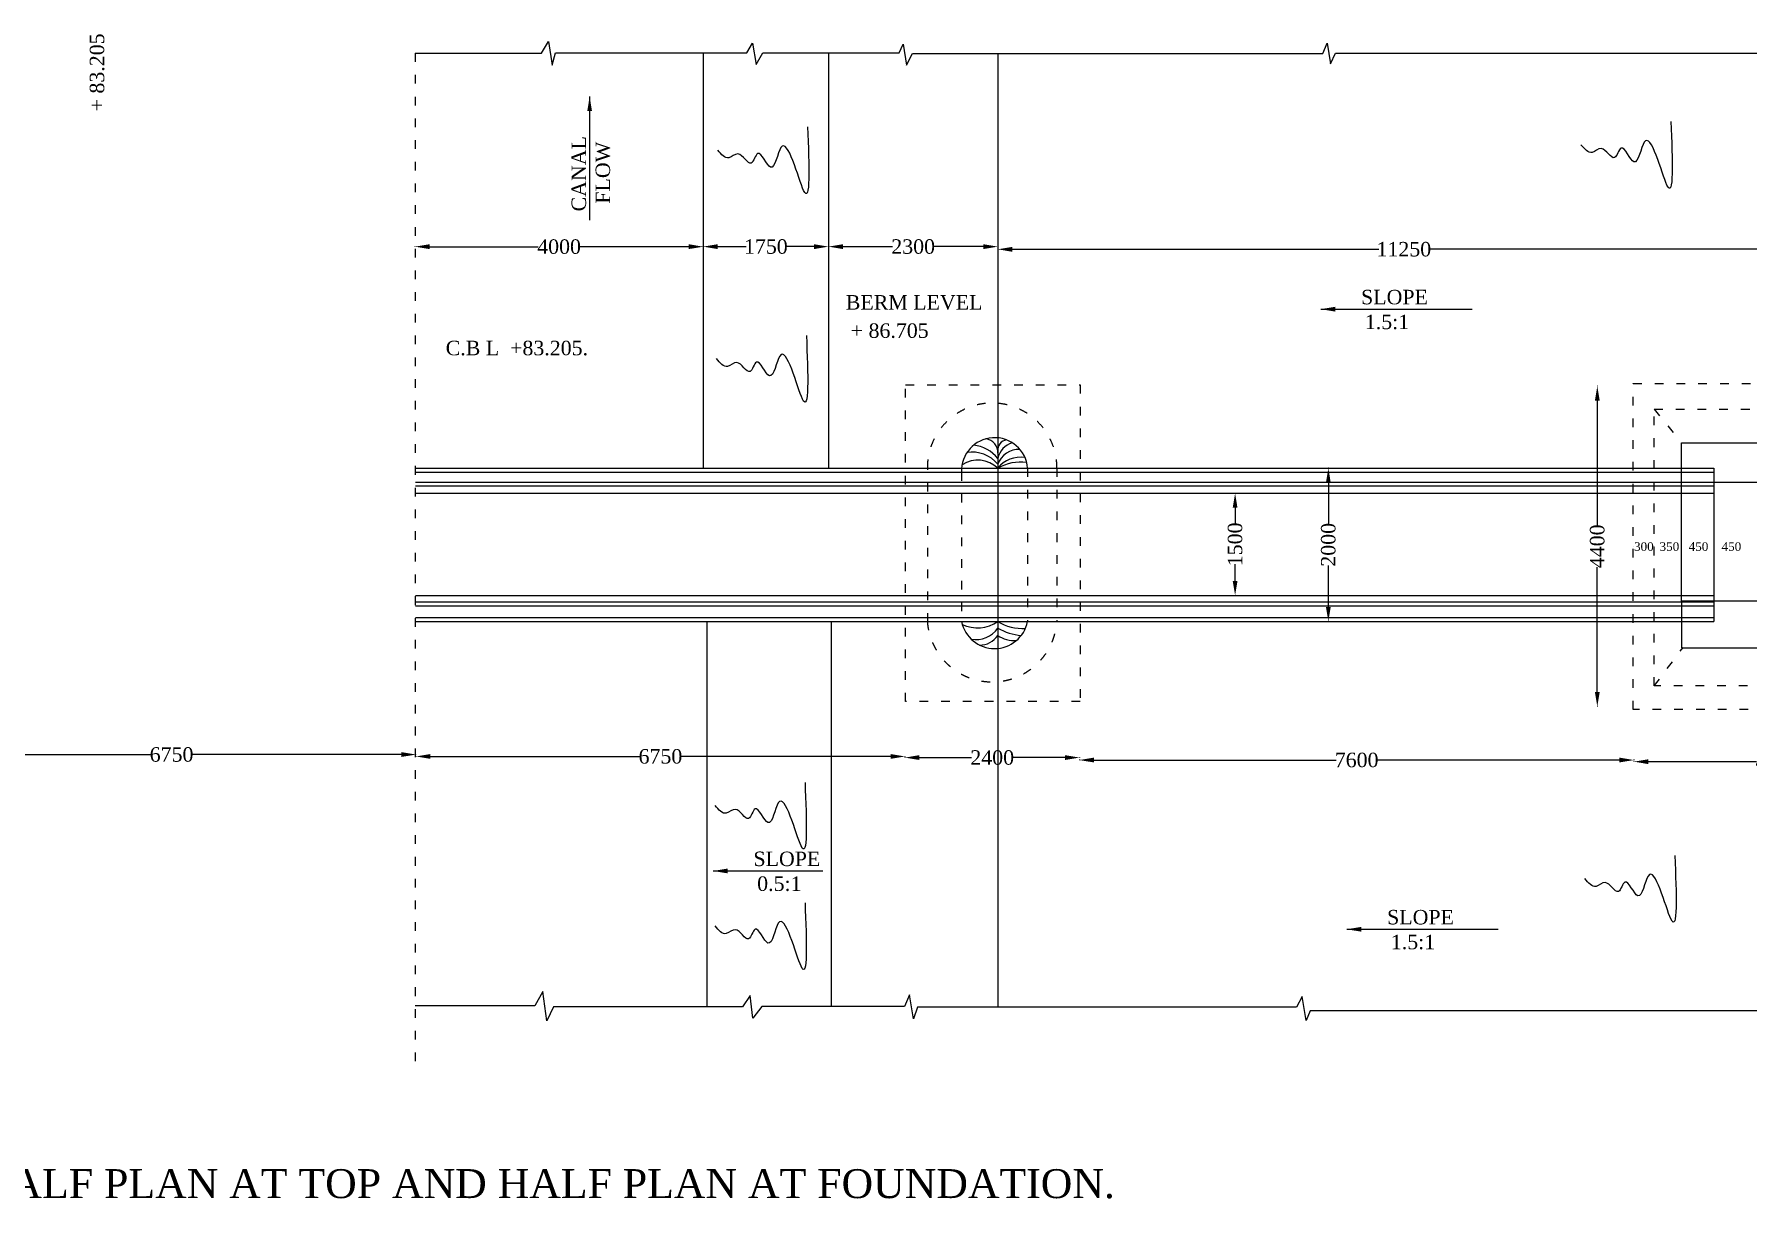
# Model space of a CAD drawing. Header units: millimetres. Extents: x 2632 to 79118, y 1895 to 58358.
# Drawn here: x 27876 to 51545, y 19534 to 35616 of the extents above; entities that cross this region are included whole.
import ezdxf

# ---------------------------------------------------------------- set-up
doc = ezdxf.new("R2010")
doc.units = ezdxf.units.MM
doc.header["$MEASUREMENT"] = 0
doc.linetypes.add('ACAD_ISO03W100', pattern=[30, 12, -18])
for name, color, linetype in [('DIM', 5, 'Continuous'), ('DWG.LINE', 10, 'Continuous'), ('HATCH', 2, 'Continuous'), ('TEXT', 7, 'Continuous')]:
    doc.layers.add(name, color=color, linetype=linetype)
doc.layers.add('DO LINE', color=3, linetype='Continuous', plot=False)
doc.styles.get("Standard").update_dxf_attribs({"font": 'TIMES.TTF', "height": 200})
doc.dimstyles.get("Standard").update_dxf_attribs({"dimtxt": 200, "dimasz": 200, "dimexe": 0.18, "dimexo": 0.0625, "dimgap": 0.09, "dimtad": 0, "dimtih": 1, "dimtoh": 1, "dimdec": 0, "dimzin": 0, "dimdsep": 46, "dimtxsty": 'Standard', "dimcen": 300, "dimclre": 256, "dimclrt": 4, "dimadec": 0, "dimazin": 0, "dimtfac": 1, "dimtdec": 0, "dimtofl": 0, "dimtmove": 0, "dimatfit": 3, "dimfxl": 5, "dimfxlon": 1, "dimtolj": 1, "dimtzin": 0, "dimarcsym": 0})

# ---------------------------------------------------------------- blocks, each defined once
blk = doc.blocks.new('*D46')
at = {"layer": 'Defpoints', "color": 0, "ltscale": 0.2}
for p in [(26398, 25652), (33148, 25668), (33148, 25652)]:
    blk.add_point(p, dxfattribs=at)
at = {"layer": 'DIM', "lineweight": -2, "ltscale": 0.2}
for p, q in [((26398, 25664), (26398, 25669)), ((33148, 25664), (33148, 25669))]:
    blk.add_line(p, q, dxfattribs=at)
at = {"layer": 'DIM', "color": 0, "lineweight": -2, "ltscale": 0.2}
for p, q in [((26598, 25668), (29489, 25668)), ((32948, 25668), (30057, 25668))]:
    blk.add_line(p, q, dxfattribs=at)
at = {"layer": 'DIM', "color": 0, "ltscale": 0.2}
for points in [[(26598, 25702), (26598, 25635), (26398, 25668)], [(32948, 25702), (32948, 25635), (33148, 25668)]]:
    blk.add_solid(points, dxfattribs=at)
at = {"layer": 'DIM', "color": 4, "ltscale": 0.2, "insert": (29773, 25668), "char_height": 200, "attachment_point": 5}
blk.add_mtext('\\A1;6750', dxfattribs=at)
blk = doc.blocks.new('*D47')
at = {"layer": 'Defpoints', "color": 0, "ltscale": 0.2}
for p in [(33148, 25664), (39904, 25664), (39904, 25642)]:
    blk.add_point(p, dxfattribs=at)
at = {"layer": 'DIM', "lineweight": -2, "ltscale": 0.2}
for p, q in [((33148, 25647), (33148, 25642)), ((39904, 25647), (39904, 25642))]:
    blk.add_line(p, q, dxfattribs=at)
at = {"layer": 'DIM', "color": 0, "lineweight": -2, "ltscale": 0.2}
for p, q in [((33348, 25642), (36243, 25642)), ((39704, 25642), (36810, 25642))]:
    blk.add_line(p, q, dxfattribs=at)
at = {"layer": 'DIM', "color": 0, "ltscale": 0.2}
for points in [[(33348, 25675), (33348, 25609), (33148, 25642)], [(39704, 25675), (39704, 25609), (39904, 25642)]]:
    blk.add_solid(points, dxfattribs=at)
at = {"layer": 'DIM', "color": 4, "ltscale": 0.2, "insert": (36526, 25642), "char_height": 200, "attachment_point": 5}
blk.add_mtext('\\A1;6750', dxfattribs=at)
blk = doc.blocks.new('*D48')
at = {"layer": 'Defpoints', "color": 0, "ltscale": 0.2}
for p in [(39904, 25642), (42314, 25642), (42314, 25626)]:
    blk.add_point(p, dxfattribs=at)
at = {"layer": 'DIM', "lineweight": -2, "ltscale": 0.2}
for p, q in [((39904, 25632), (39904, 25626)), ((42314, 25632), (42314, 25626))]:
    blk.add_line(p, q, dxfattribs=at)
at = {"layer": 'DIM', "color": 0, "lineweight": -2, "ltscale": 0.2}
for p, q in [((40104, 25626), (40822, 25626)), ((42114, 25626), (41396, 25626))]:
    blk.add_line(p, q, dxfattribs=at)
at = {"layer": 'DIM', "color": 0, "ltscale": 0.2}
for points in [[(40104, 25660), (40104, 25593), (39904, 25626)], [(42114, 25660), (42114, 25593), (42314, 25626)]]:
    blk.add_solid(points, dxfattribs=at)
at = {"layer": 'DIM', "color": 4, "ltscale": 0.2, "insert": (41109, 25626), "char_height": 200, "attachment_point": 5}
blk.add_mtext('\\A1;2400', dxfattribs=at)
blk = doc.blocks.new('*D49')
at = {"layer": 'Defpoints', "color": 0, "ltscale": 0.2}
for p in [(42314, 25626), (49972, 25626), (49972, 25592)]:
    blk.add_point(p, dxfattribs=at)
at = {"layer": 'DIM', "lineweight": -2, "ltscale": 0.2}
for p, q in [((42314, 25598), (42314, 25592)), ((49972, 25598), (49972, 25592))]:
    blk.add_line(p, q, dxfattribs=at)
at = {"layer": 'DIM', "color": 0, "lineweight": -2, "ltscale": 0.2}
for p, q in [((42514, 25592), (45858, 25592)), ((49772, 25592), (46427, 25592))]:
    blk.add_line(p, q, dxfattribs=at)
at = {"layer": 'DIM', "color": 0, "ltscale": 0.2}
for points in [[(42514, 25626), (42514, 25559), (42314, 25592)], [(49772, 25626), (49772, 25559), (49972, 25592)]]:
    blk.add_solid(points, dxfattribs=at)
at = {"layer": 'DIM', "color": 4, "ltscale": 0.2, "insert": (46143, 25592), "char_height": 200, "attachment_point": 5}
blk.add_mtext('\\A1;7600', dxfattribs=at)
blk = doc.blocks.new('*D50')
at = {"layer": 'Defpoints', "color": 0, "ltscale": 0.2}
for p in [(49974, 25592), (53934, 25592), (53934, 25570)]:
    blk.add_point(p, dxfattribs=at)
at = {"layer": 'DIM', "lineweight": -2, "ltscale": 0.2}
for p, q in [((49974, 25574), (49974, 25569)), ((53934, 25574), (53934, 25569))]:
    blk.add_line(p, q, dxfattribs=at)
at = {"layer": 'DIM', "color": 0, "lineweight": -2, "ltscale": 0.2}
for p, q in [((50174, 25570), (51666, 25570)), ((53734, 25570), (52242, 25570))]:
    blk.add_line(p, q, dxfattribs=at)
at = {"layer": 'DIM', "color": 0, "ltscale": 0.2}
for points in [[(50174, 25603), (50174, 25536), (49974, 25570)], [(53734, 25603), (53734, 25536), (53934, 25570)]]:
    blk.add_solid(points, dxfattribs=at)
at = {"layer": 'DIM', "color": 4, "ltscale": 0.2, "insert": (51954, 25570), "char_height": 200, "attachment_point": 5}
blk.add_mtext('\\A1;4000', dxfattribs=at)
blk = doc.blocks.new('*D51')
at = {"layer": 'Defpoints', "color": 0, "ltscale": 0.2}
for p in [(33136, 32682), (37116, 32682), (37116, 32682)]:
    blk.add_point(p, dxfattribs=at)
at = {"layer": 'DIM', "lineweight": -2, "ltscale": 0.2}
for p, q in [((33136, 32682), (33136, 32683)), ((37116, 32682), (37116, 32683))]:
    blk.add_line(p, q, dxfattribs=at)
at = {"layer": 'DIM', "color": 0, "lineweight": -2, "ltscale": 0.2}
for p, q in [((33336, 32682), (34838, 32682)), ((36916, 32682), (35414, 32682))]:
    blk.add_line(p, q, dxfattribs=at)
at = {"layer": 'DIM', "color": 0, "ltscale": 0.2}
for points in [[(33336, 32716), (33336, 32649), (33136, 32682)], [(36916, 32716), (36916, 32649), (37116, 32682)]]:
    blk.add_solid(points, dxfattribs=at)
at = {"layer": 'DIM', "color": 4, "ltscale": 0.2, "insert": (35126, 32682), "char_height": 200, "attachment_point": 5}
blk.add_mtext('\\A1;4000', dxfattribs=at)
blk = doc.blocks.new('*D52')
at = {"layer": 'Defpoints', "color": 0, "ltscale": 0.2}
for p in [(37116, 32683), (38848, 32683), (38848, 32683)]:
    blk.add_point(p, dxfattribs=at)
at = {"layer": 'DIM', "lineweight": -2, "ltscale": 0.2}
for p, q in [((37116, 32683), (37116, 32683)), ((38848, 32683), (38848, 32683))]:
    blk.add_line(p, q, dxfattribs=at)
at = {"layer": 'DIM', "color": 0, "lineweight": -2, "ltscale": 0.2}
for p, q in [((37316, 32683), (37709, 32683)), ((38648, 32683), (38255, 32683))]:
    blk.add_line(p, q, dxfattribs=at)
at = {"layer": 'DIM', "color": 0, "ltscale": 0.2}
for points in [[(37316, 32716), (37316, 32649), (37116, 32683)], [(38648, 32716), (38648, 32649), (38848, 32683)]]:
    blk.add_solid(points, dxfattribs=at)
at = {"layer": 'DIM', "color": 4, "ltscale": 0.2, "insert": (37982, 32683), "char_height": 200, "attachment_point": 5}
blk.add_mtext('\\A1;1750', dxfattribs=at)
blk = doc.blocks.new('*D53')
at = {"layer": 'Defpoints', "color": 0, "ltscale": 0.2}
for p in [(38848, 32683), (41186, 32683), (41186, 32683)]:
    blk.add_point(p, dxfattribs=at)
at = {"layer": 'DIM', "lineweight": -2, "ltscale": 0.2}
for p, q in [((38848, 32683), (38848, 32683)), ((41186, 32683), (41186, 32683))]:
    blk.add_line(p, q, dxfattribs=at)
at = {"layer": 'DIM', "color": 0, "lineweight": -2, "ltscale": 0.2}
for p, q in [((39048, 32683), (39730, 32683)), ((40986, 32683), (40304, 32683))]:
    blk.add_line(p, q, dxfattribs=at)
at = {"layer": 'DIM', "color": 0, "ltscale": 0.2}
for points in [[(39048, 32716), (39048, 32649), (38848, 32683)], [(40986, 32716), (40986, 32649), (41186, 32683)]]:
    blk.add_solid(points, dxfattribs=at)
at = {"layer": 'DIM', "color": 4, "ltscale": 0.2, "insert": (40017, 32683), "char_height": 200, "attachment_point": 5}
blk.add_mtext('\\A1;2300', dxfattribs=at)
blk = doc.blocks.new('*D54')
at = {"layer": 'Defpoints', "color": 0, "ltscale": 0.2}
for p in [(41186, 32683), (52404, 32683), (52404, 32646)]:
    blk.add_point(p, dxfattribs=at)
at = {"layer": 'DIM', "lineweight": -2, "ltscale": 0.2}
for p, q in [((41186, 32651), (41186, 32646)), ((52404, 32651), (52404, 32646))]:
    blk.add_line(p, q, dxfattribs=at)
at = {"layer": 'DIM', "color": 0, "lineweight": -2, "ltscale": 0.2}
for p, q in [((41386, 32646), (46448, 32646)), ((52204, 32646), (47142, 32646))]:
    blk.add_line(p, q, dxfattribs=at)
at = {"layer": 'DIM', "color": 0, "ltscale": 0.2}
for points in [[(41386, 32679), (41386, 32612), (41186, 32646)], [(52204, 32679), (52204, 32612), (52404, 32646)]]:
    blk.add_solid(points, dxfattribs=at)
at = {"layer": 'DIM', "color": 4, "ltscale": 0.2, "insert": (46795, 32646), "char_height": 200, "attachment_point": 5}
blk.add_mtext('\\A1;11250', dxfattribs=at)
blk = doc.blocks.new('*D56')
at = {"layer": 'Defpoints', "color": 0, "ltscale": 0.2}
for p in [(49467, 30756), (49628, 30756), (49628, 26332)]:
    blk.add_point(p, dxfattribs=at)
at = {"layer": 'DIM', "lineweight": -2, "ltscale": 0.2}
for p, q in [((49472, 30756), (49467, 30756)), ((49472, 26332), (49467, 26332))]:
    blk.add_line(p, q, dxfattribs=at)
at = {"layer": 'DIM', "color": 0, "lineweight": -2, "ltscale": 0.2}
for p, q in [((49467, 30556), (49467, 28832)), ((49467, 26532), (49467, 28256))]:
    blk.add_line(p, q, dxfattribs=at)
at = {"layer": 'DIM', "color": 0, "ltscale": 0.2}
for points in [[(49434, 30556), (49501, 30556), (49467, 30756)], [(49434, 26532), (49501, 26532), (49467, 26332)]]:
    blk.add_solid(points, dxfattribs=at)
at = {"layer": 'DIM', "color": 4, "ltscale": 0.2, "insert": (49467, 28544), "char_height": 200, "attachment_point": 5, "rotation": 90}
blk.add_mtext('\\A1;4400', dxfattribs=at)
blk = doc.blocks.new('*D57')
at = {"layer": 'Defpoints', "color": 0, "ltscale": 0.2}
for p in [(45752, 29624), (45782, 29624), (45782, 27506)]:
    blk.add_point(p, dxfattribs=at)
at = {"layer": 'DIM', "lineweight": -2, "ltscale": 0.2}
for p, q in [((45757, 29624), (45752, 29624)), ((45757, 27506), (45752, 27506))]:
    blk.add_line(p, q, dxfattribs=at)
at = {"layer": 'DIM', "color": 0, "lineweight": -2, "ltscale": 0.2}
for p, q in [((45752, 29424), (45752, 28851)), ((45752, 27706), (45752, 28278))]:
    blk.add_line(p, q, dxfattribs=at)
at = {"layer": 'DIM', "color": 0, "ltscale": 0.2}
for points in [[(45719, 29424), (45785, 29424), (45752, 29624)], [(45719, 27706), (45785, 27706), (45752, 27506)]]:
    blk.add_solid(points, dxfattribs=at)
at = {"layer": 'DIM', "color": 4, "ltscale": 0.2, "insert": (45752, 28565), "char_height": 200, "attachment_point": 5, "rotation": 90}
blk.add_mtext('\\A1;2000', dxfattribs=at)
blk = doc.blocks.new('*D58')
at = {"layer": 'Defpoints', "color": 0, "ltscale": 0.2}
for p in [(44464, 29276), (44464, 29276), (44464, 27866)]:
    blk.add_point(p, dxfattribs=at)
at = {"layer": 'DIM', "lineweight": -2, "ltscale": 0.2}
for p, q in [((44464, 29276), (44464, 29276)), ((44464, 27866), (44464, 27866))]:
    blk.add_line(p, q, dxfattribs=at)
at = {"layer": 'DIM', "color": 0, "lineweight": -2, "ltscale": 0.2}
for p, q in [((44464, 29076), (44464, 28844)), ((44464, 28066), (44464, 28298))]:
    blk.add_line(p, q, dxfattribs=at)
at = {"layer": 'DIM', "color": 0, "ltscale": 0.2}
for points in [[(44431, 29076), (44497, 29076), (44464, 29276)], [(44431, 28066), (44497, 28066), (44464, 27866)]]:
    blk.add_solid(points, dxfattribs=at)
at = {"layer": 'DIM', "color": 4, "ltscale": 0.2, "insert": (44464, 28571), "char_height": 200, "attachment_point": 5, "rotation": 90}
blk.add_mtext('\\A1;1500', dxfattribs=at)

msp = doc.modelspace()

# ---------------------------------------------------------------- linework, layer by layer
at = {"layer": 'DIM', "ltscale": 0.2}
for p, q in [((49962.5, 28539.8), (49962.5, 28539.9)), ((50252, 28539.8), (50252, 28539.9))]:
    msp.add_line(p, q, dxfattribs=at)
at = {"layer": 'DO LINE', "linetype": 'ACAD_ISO03W100', "ltscale": 10}
for points in [[(33136, 35353.5), (33136, 21260)], [(50252, 30440), (50632.5, 29972.5)], [(40213, 29722), (40213, 27450)], [(41597.5, 29623.5), (41597.5, 27505.5)], [(42003, 29623.5), (42003, 27505.5)], [(40685.5, 29568), (40685.5, 27505.5)], [(50252, 26615.5), (50653.5, 27147)]]:
    msp.add_lwpolyline(points, dxfattribs=at)
for points in [[(39911, 30772.5), (42324.5, 30772.5), (42324.5, 26399.5), (39911, 26399.5)], [(49962.5, 30790.5), (53951, 30790.5), (53951, 26289), (49962.5, 26289)], [(50252, 30440), (53643.5, 30440), (53643.5, 26615.5), (50252, 26615.5)]]:
    msp.add_lwpolyline(points, close=True, dxfattribs=at)
for centre, radius, start, end in [((41108, 29626.9), 895, 359.78241, 180.21759), ((41108, 27568.8), 897.2, 184.04824, 355.95176)]:
    msp.add_arc(centre, radius, start, end, dxfattribs=at)
at = {"layer": 'DWG.LINE', "ltscale": 0.2}
for points in [[(33136, 35353.5), (34884.5, 35353.5), (34982, 35517.5), (35029, 35187), (35078, 35357.5), (37720.5, 35357.5), (37798, 35494), (37847, 35199), (37939.5, 35361.5), (39822.5, 35361.5), (39880, 35477.5), (39927, 35188.5), (40007, 35350), (45678, 35350), (45735.5, 35494), (45784, 35208), (45849, 35355.5), (53724, 35355.5)], [(37116, 35357.5), (37116, 29623.5)], [(38847.5, 35361.5), (38847.5, 29623.5)], [(41186, 35350), (41186, 22177.5)], [(33142.5, 29623.5), (51077.5, 29623.5)], [(51077.5, 29623.5), (51077.5, 27505.5)], [(33142.5, 29568), (51077.5, 29568)], [(33142.5, 29432), (51077.5, 29432)], [(33142.5, 29378.5), (51077.5, 29378.5)], [(51077.5, 29432), (59149.5, 29432)], [(33142.5, 29276), (51077.5, 29276)], [(33142.5, 27866.5), (51077.5, 27866.5)], [(33142.5, 27779.5), (51077.5, 27779.5)], [(33142.5, 27723), (51077.5, 27723)], [(50632.5, 27787.5), (50632.5, 27140), (53643.5, 27140)], [(33142.5, 27561.5), (51077.5, 27561.5)], [(33142.5, 27505.5), (51077.5, 27505.5)], [(37169, 27505.5), (37169, 22185.5)], [(38883, 27505.5), (38883, 22188.5)], [(53547, 22130.5), (45500, 22130.5), (45444, 21993), (45392, 22328), (45313.5, 22177.5), (40078, 22177.5), (40019.5, 22020.5), (39964.5, 22348), (39897.5, 22188.5), (37924.5, 22188.5), (37803.5, 22028.5), (37767, 22341), (37661.5, 22185.5), (35049, 22185.5), (34956.5, 21989.5), (34901.5, 22395.5), (34790, 22197.5), (33136, 22197.5)]]:
    msp.add_lwpolyline(points, dxfattribs=at)
msp.add_lwpolyline([(50632.5, 29972.5), (53643.5, 29972.5), (53643.5, 27787.5), (50632.5, 27787.5)], close=True, dxfattribs=at)
at = {"layer": 'DWG.LINE', "ltscale": 10}
for centre, radius, start, end in [((41142, 29587.7), 456.9, 4.49257, 182.47234), ((40836, 29395.2), 449, 38.79143, 99.81848), ((40794.6, 29441.9), 503.4, 38.96479, 83.29372), ((40998.7, 29842.2), 187.8, 355.80586, 82.91725), ((41323.5, 29875.6), 138.9, 96.54828, 188.1114), ((41471.9, 29694.8), 292.9, 107.24597, 167.44541), ((41479.8, 29571.1), 312.1, 87.99891, 160.26596), ((40909.8, 29335.7), 398.9, 46.17475, 122.98647), ((41497.8, 29378.2), 396.8, 80.83279, 141.80507), ((41504.5, 29057.1), 649.8, 82.93709, 119.34886), ((41141.5, 27596.9), 465.1, 191.33951, 348.66049), ((40906.4, 27912.4), 493.8, 244.68155, 304.4952), ((41533.9, 28086.5), 677.2, 239.08373, 272.8312), ((40889.4, 27615.2), 358.7, 258.33054, 325.7839), ((40943, 27469.1), 288.8, 268.35584, 327.29088), ((41577.8, 28105.1), 794.8, 240.46512, 265.10042), ((41428.5, 27687.1), 445.8, 237.04561, 271.65501)]:
    msp.add_arc(centre, radius, start, end, dxfattribs=at)
at = {"layer": 'HATCH', "ltscale": 0.2}
for points in [[(38559, 34335), (38504, 33458), (38189.5, 34051.5), (38047, 33778.5), (37869, 33968), (37780, 33837.5), (37595.5, 33962.5), (37471, 33909), (37316.5, 34015.5)], [(50484.5, 34409.5), (50429.5, 33532.5), (50115, 34126), (49972.5, 33853), (49794.5, 34042.5), (49705.5, 33912), (49521, 34037), (49396.5, 33983.5), (49242, 34090)], [(38542.5, 31455.5), (38487.5, 30578.5), (38173, 31172), (38030.5, 30899), (37852.5, 31088.5), (37763.5, 30958), (37579, 31083), (37454.5, 31029.5), (37300, 31136)], [(38523.5, 25284), (38468.5, 24407), (38154, 25000.5), (38011.5, 24727.5), (37833.5, 24917), (37744.5, 24786.5), (37560, 24911.5), (37435.5, 24858), (37281, 24964.5)], [(50538.5, 24274), (50483.5, 23397), (50169, 23990.5), (50026.5, 23717.5), (49848.5, 23907), (49759.5, 23776.5), (49575, 23901.5), (49450.5, 23848), (49296, 23954.5)], [(38523.5, 23621.5), (38468.5, 22744.5), (38154, 23338), (38011.5, 23065), (37833.5, 23254.5), (37744.5, 23124), (37560, 23249), (37435.5, 23195.5), (37281, 23302)]]:
    msp.add_spline(points, degree=3, dxfattribs=at)

# ---------------------------------------------------------------- texts
at = {"layer": 'DIM', "color": 4, "ltscale": 0.2, "char_height": 120, "attachment_point": 5}
for s, insert in [('\\A1;300', (50110.6, 28539.8)), ('\\A1;350', (50463.1, 28539.8)), ('\\A1;450', (50865.1, 28539.8)), ('\\A1;450', (51319.6, 28539.8))]:
    msp.add_mtext(s, dxfattribs=dict(at, insert=insert))
at = {"layer": 'TEXT'}
for s, p in [('+ 83.205', (28842.7, 34550.7)), ('CANAL', (35498.2, 33169.2)), ('FLOW', (35829.7, 33276.2))]:
    msp.add_text(s, height=200, rotation=90, dxfattribs=at).set_placement(p)
for s, height, p in [('BERM LEVEL', 200, (39086.2, 31813.3)), ('SLOPE', 200, (46204.2, 31886.3)), ('1.5:1', 200, (46255.7, 31543.3)), ('+ 86.705', 200, (39154.7, 31422.8)), ('C.B L  +83.205.', 200, (33559.7, 31182.8)), ('SLOPE', 200, (37810.7, 24127.8)), ('0.5:1', 200, (37862.2, 23784.8)), ('SLOPE', 200, (46563.7, 23322.3)), ('1.5:1', 200, (46615.2, 22979.3)), ('HALF PLAN AT TOP AND HALF PLAN AT FOUNDATION.', 400, (27111.8, 19542.5))]:
    msp.add_text(s, height=height, dxfattribs=at).set_placement(p)

# ---------------------------------------------------------------- dimensions: what is measured, and where the dimension line sits
at = {"layer": 'DIM', "ltscale": 0.2}
for base, p1, p2, text, picture, middle in [((37116, 32682.5), (33136, 32682.5), (37116, 32682.5), '4000', '*D51', (35126, 32682.5)), ((38847.5, 32682.7), (37116, 32682.7), (38847.5, 32682.7), '1750', '*D52', (37981.8, 32682.7)), ((41186, 32682.7), (38847.5, 32682.7), (41186, 32682.7), '2300', '*D53', (40016.8, 32682.7)), ((52404, 32645.8), (41186, 32682.7), (52404, 32682.7), '11250', '*D54', (46795, 32645.8)), ((33148.5, 25668.5), (26397.5, 25651.5), (33148.5, 25651.5), '6750', '*D46', (29773, 25668.5)), ((39904.5, 25642), (33148.5, 25663.5), (39904.5, 25663.5), '6750', '*D47', (36526.5, 25642)), ((42313.5, 25626.5), (39904.5, 25641.8), (42313.5, 25641.8), '2400', '*D48', (41109, 25626.5)), ((49972, 25592.5), (42313.5, 25626.3), (49972, 25626.3), '7600', '*D49', (46142.8, 25592.5)), ((53934.5, 25569.5), (49973.9, 25592.2), (53934.5, 25592.2), '4000', '*D50', (51954.2, 25569.5))]:
    dim = msp.add_linear_dim(base=base, p1=p1, p2=p2, text=text, dimstyle='Standard', dxfattribs=at)
    dim.commit()
    dim.dimension.update_dxf_attribs({"geometry": picture, "text_midpoint": middle})
for base, p1, p2, text, picture, middle in [((49467.5, 30756.5), (49628, 26331.5), (49628, 30756.5), '4400', '*D56', (49467.5, 28544)), ((45752, 29623.5), (45782, 27505.5), (45782, 29623.5), '2000', '*D57', (45752, 28564.5)), ((44464, 29276), (44464, 27866.5), (44464, 29276), '1500', '*D58', (44464, 28571.3))]:
    dim = msp.add_linear_dim(base=base, p1=p1, p2=p2, angle=90, text=text, dimstyle='Standard', dxfattribs=at)
    dim.commit()
    dim.dimension.update_dxf_attribs({"geometry": picture, "text_midpoint": middle, "text_rotation": 90})

# ---------------------------------------------------------------- leaders
for points in [[(35548, 34755), (35548, 33048.5)], [(45646.5, 31819), (47738, 31819)], [(37253, 24060.5), (38769, 24060.5)], [(46006, 23255), (48097.5, 23255)]]:
    msp.add_leader(points, dimstyle='Standard', override={"dimgap": 0.09, "dimtad": 0}, dxfattribs=at)

doc.saveas('drawing.dxf')
